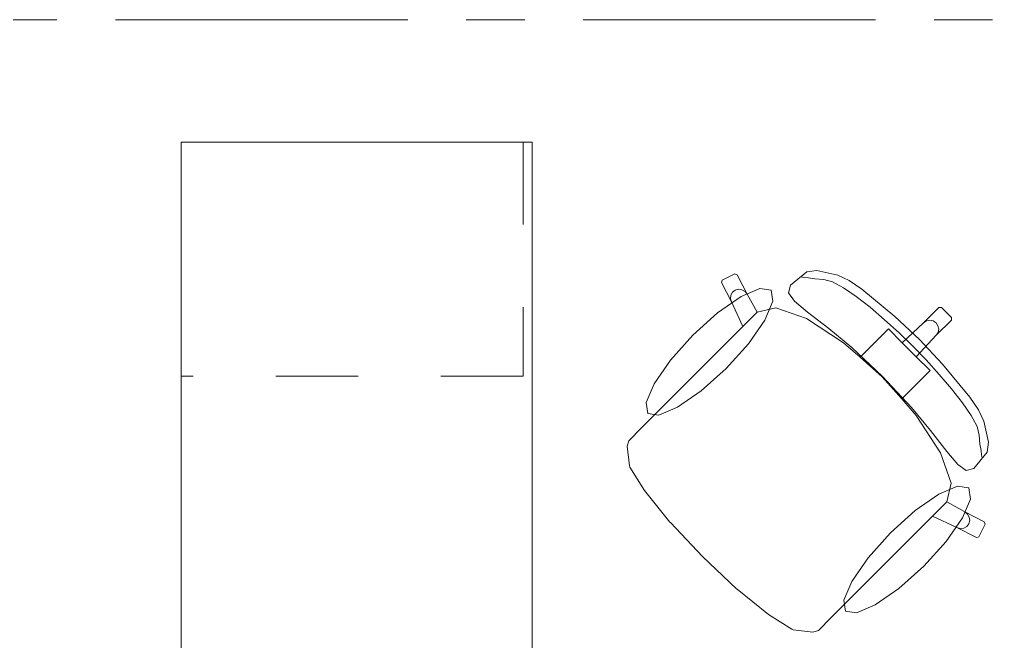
# Model space of a CAD drawing. Header units: inches. Extents: x -38 to 5698, y -33 to 92.
# Drawn here: x 216.975 to 218.659, y 8.939 to 10.002 of the extents above; entities that cross this region are included whole.
import ezdxf

# ---------------------------------------------------------------- set-up
doc = ezdxf.new("R2010")
doc.units = ezdxf.units.IN
doc.header["$MEASUREMENT"] = 0
doc.linetypes.add('Punto & Raya', pattern=[0.65, 0.5, -0.075, 0, -0.075])
doc.linetypes.add('Rayas', pattern=[0.282222, 0.141111, -0.141111])
doc.layers.add('Interior - Mobiliario', color=7, linetype='Continuous')
doc.layers.add('Marcador - Secciones', color=251, linetype='Continuous')

msp = doc.modelspace()

# ---------------------------------------------------------------- linework, layer by layer
at = {"layer": 'Interior - Mobiliario', "color": 175, "linetype": 'Rayas', "lineweight": 13}
for p, q in [((217.836, 9.7926), (217.836, 9.3926)), ((217.836, 9.3926), (217.251, 9.3926))]:
    msp.add_line(p, q, dxfattribs=at)
at = {"layer": 'Interior - Mobiliario', "color": 175, "linetype": 'Continuous', "lineweight": 13}
for p, q in [((218.1764, 9.5564), (218.1978, 9.5672)), ((218.1978, 9.5672), (218.2019, 9.5659)), ((218.2019, 9.5659), (218.2188, 9.5328)), ((218.2932, 9.5479), (218.3211, 9.5711)), ((218.3211, 9.5711), (218.3378, 9.5729)), ((218.3378, 9.5729), (218.374, 9.5652)), ((218.374, 9.5652), (218.3932, 9.5562)), ((218.1751, 9.5524), (218.1764, 9.5564)), ((218.1921, 9.5193), (218.1751, 9.5524)), ((218.2898, 9.535), (218.2932, 9.5479)), ((218.3158, 9.5614), (218.3113, 9.5622)), ((218.3238, 9.5606), (218.3158, 9.5614)), ((218.3346, 9.5586), (218.3238, 9.5606)), ((218.35, 9.5575), (218.3346, 9.5586)), ((218.3647, 9.5535), (218.35, 9.5575)), ((218.3836, 9.5436), (218.3647, 9.5535)), ((218.3932, 9.5562), (218.4149, 9.5413)), ((218.1905, 9.5249), (218.1912, 9.5307)), ((218.1912, 9.5307), (218.194, 9.5358)), ((218.194, 9.5358), (218.1986, 9.5394)), ((218.1986, 9.5394), (218.2042, 9.541)), ((218.2042, 9.541), (218.21, 9.5403)), ((218.21, 9.5403), (218.2152, 9.5374)), ((218.2152, 9.5374), (218.2188, 9.5328)), ((218.2188, 9.5328), (218.2361, 9.5018)), ((218.2998, 9.5206), (218.2898, 9.535)), ((218.4054, 9.5287), (218.3836, 9.5436)), ((218.4149, 9.5413), (218.4716, 9.4945)), ((218.1921, 9.5193), (218.1905, 9.5249)), ((218.2117, 9.4775), (218.1921, 9.5193)), ((218.3221, 9.502), (218.2998, 9.5206)), ((218.4292, 9.5102), (218.4054, 9.5287)), ((218.2359, 9.5017), (218.2117, 9.4775)), ((218.2359, 9.5017), (218.2361, 9.5018)), ((218.2361, 9.5018), (218.2681, 9.5092)), ((218.2681, 9.5092), (218.3201, 9.4909)), ((218.3583, 9.4741), (218.3221, 9.502)), ((218.454, 9.489), (218.4292, 9.5102)), ((218.5207, 9.4836), (218.5468, 9.5097)), ((218.5468, 9.5097), (218.5511, 9.5097)), ((218.5511, 9.5097), (218.5596, 9.5012)), ((218.5681, 9.4926), (218.5596, 9.5012)), ((218.3201, 9.4909), (218.3839, 9.4495)), ((218.4786, 9.4664), (218.454, 9.489)), ((218.4716, 9.4945), (218.5138, 9.4554)), ((218.4842, 9.4496), (218.5207, 9.4836)), ((218.5207, 9.4836), (218.5256, 9.4869)), ((218.5256, 9.4869), (218.5313, 9.488)), ((218.5313, 9.488), (218.5371, 9.4868)), ((218.5371, 9.4868), (218.542, 9.4835)), ((218.5452, 9.4786), (218.542, 9.4835)), ((218.5421, 9.4623), (218.5682, 9.4884)), ((218.5682, 9.4884), (218.5681, 9.4926)), ((218.0638, 9.3296), (218.2117, 9.4775)), ((218.3976, 9.4414), (218.3583, 9.4741)), ((218.4394, 9.4521), (218.4606, 9.4733)), ((218.4606, 9.4733), (218.4842, 9.4496)), ((218.5021, 9.4436), (218.4786, 9.4664)), ((218.5421, 9.4623), (218.5453, 9.4671)), ((218.5464, 9.4729), (218.5452, 9.4786)), ((218.5453, 9.4671), (218.5464, 9.4729)), ((218.3839, 9.4495), (218.412, 9.4248)), ((218.412, 9.4248), (218.4394, 9.4521)), ((218.4842, 9.4496), (218.4961, 9.4377)), ((218.5081, 9.4258), (218.5421, 9.4623)), ((218.5529, 9.4132), (218.5138, 9.4554)), ((218.4503, 9.3919), (218.3976, 9.4414)), ((218.5081, 9.4258), (218.4961, 9.4377)), ((218.5021, 9.4436), (218.5249, 9.4202)), ((218.412, 9.4248), (218.4499, 9.3914)), ((218.5317, 9.4021), (218.5081, 9.4258)), ((218.5249, 9.4202), (218.5474, 9.3955)), ((218.5997, 9.3565), (218.5529, 9.4132)), ((218.5106, 9.381), (218.5317, 9.4021)), ((218.4832, 9.3536), (218.4499, 9.3914)), ((218.4503, 9.3919), (218.4998, 9.3391)), ((218.4832, 9.3536), (218.5106, 9.381)), ((218.5474, 9.3955), (218.5686, 9.3708)), ((218.5686, 9.3708), (218.5872, 9.347)), ((218.508, 9.3255), (218.4832, 9.3536)), ((218.5872, 9.347), (218.602, 9.3251)), ((218.6146, 9.3348), (218.5997, 9.3565)), ((218.0383, 9.3041), (218.0638, 9.3296)), ((218.4998, 9.3391), (218.5325, 9.2998)), ((218.6236, 9.3155), (218.6146, 9.3348)), ((218.5493, 9.2616), (218.508, 9.3255)), ((218.602, 9.3251), (218.612, 9.3063)), ((218.6314, 9.2794), (218.6236, 9.3155)), ((218.0164, 9.2822), (218.0383, 9.3041)), ((218.5325, 9.2998), (218.5604, 9.2637)), ((218.612, 9.3063), (218.6159, 9.2916)), ((218.0135, 9.2729), (218.0164, 9.2822)), ((218.6159, 9.2916), (218.617, 9.2762)), ((218.6295, 9.2626), (218.6314, 9.2794)), ((218.0175, 9.239), (218.0135, 9.2729)), ((218.5677, 9.2097), (218.5493, 9.2616)), ((218.5604, 9.2637), (218.5791, 9.2414)), ((218.6063, 9.2348), (218.6295, 9.2626)), ((218.617, 9.2762), (218.6191, 9.2654)), ((218.6191, 9.2654), (218.6199, 9.2573)), ((218.6199, 9.2573), (218.6207, 9.2528)), ((218.0184, 9.2368), (218.0175, 9.239)), ((218.0433, 9.1968), (218.0184, 9.2368)), ((218.5791, 9.2414), (218.5934, 9.2314)), ((218.5934, 9.2314), (218.6063, 9.2348)), ((218.0869, 9.1431), (218.0433, 9.1968)), ((218.5602, 9.1777), (218.5677, 9.2097)), ((218.5602, 9.1775), (218.5359, 9.1533)), ((218.5602, 9.1775), (218.5602, 9.1777)), ((218.5912, 9.1604), (218.5602, 9.1777)), ((218.5958, 9.1567), (218.5912, 9.1604)), ((218.6243, 9.1434), (218.5912, 9.1604)), ((218.3881, 9.0054), (218.5359, 9.1533)), ((218.5359, 9.1533), (218.5777, 9.1337)), ((218.5987, 9.1516), (218.5958, 9.1567)), ((218.5979, 9.1402), (218.5994, 9.1458)), ((218.5994, 9.1458), (218.5987, 9.1516)), ((218.6257, 9.1394), (218.6243, 9.1434)), ((218.0876, 9.1423), (218.0869, 9.1431)), ((218.1424, 9.084), (218.0876, 9.1423)), ((218.5777, 9.1337), (218.5833, 9.1321)), ((218.5777, 9.1337), (218.6108, 9.1167)), ((218.5833, 9.1321), (218.5892, 9.1327)), ((218.5892, 9.1327), (218.5943, 9.1356)), ((218.5943, 9.1356), (218.5979, 9.1402)), ((218.6148, 9.118), (218.6257, 9.1394)), ((218.6108, 9.1167), (218.6148, 9.118)), ((218.1424, 9.084), (218.2007, 9.0291)), ((218.2007, 9.0291), (218.2016, 9.0284)), ((218.2016, 9.0284), (218.2552, 8.9849)), ((218.3626, 8.9799), (218.3881, 9.0054)), ((218.2552, 8.9849), (218.2953, 8.96)), ((218.3406, 8.9579), (218.3626, 8.9799)), ((218.2953, 8.96), (218.2974, 8.9591)), ((218.2974, 8.9591), (218.3313, 8.9551)), ((218.3313, 8.9551), (218.3406, 8.9579))]:
    msp.add_line(p, q, dxfattribs=at)
at = {"layer": 'Interior - Mobiliario', "color": 175, "linetype": 'Continuous', "lineweight": 13, "flags": 128}
for points in [[(217.251, 8.2926), (217.251, 9.7926), (217.851, 9.7926), (217.851, 8.7926), (218.551, 8.7926), (218.551, 8.2926)], [(218.1259, 9.4624), (218.1684, 9.5006), (218.2088, 9.5286), (218.2408, 9.5422), (218.2597, 9.5393), (218.2626, 9.5204), (218.249, 9.4883), (218.221, 9.448), (218.1828, 9.4055), (218.1404, 9.3673), (218.1, 9.3393), (218.0679, 9.3257), (218.049, 9.3286), (218.0461, 9.3475), (218.0597, 9.3796), (218.0878, 9.4199)], [(218.5208, 9.0675), (218.559, 9.11), (218.587, 9.1503), (218.6006, 9.1824), (218.5977, 9.2013), (218.5788, 9.2042), (218.5468, 9.1906), (218.5064, 9.1626), (218.4639, 9.1244), (218.4258, 9.0819), (218.3977, 9.0416), (218.3841, 9.0095), (218.387, 8.9906), (218.4059, 8.9877), (218.438, 9.0013), (218.4784, 9.0293)]]:
    msp.add_lwpolyline(points, close=True, dxfattribs=at)
at = {"layer": 'Marcador - Secciones', "color": 251, "linetype": 'Punto & Raya', "lineweight": 13}
msp.add_line((189.9384, 10.0018), (231.3507, 10.0018), dxfattribs=at)

doc.saveas('drawing.dxf')
